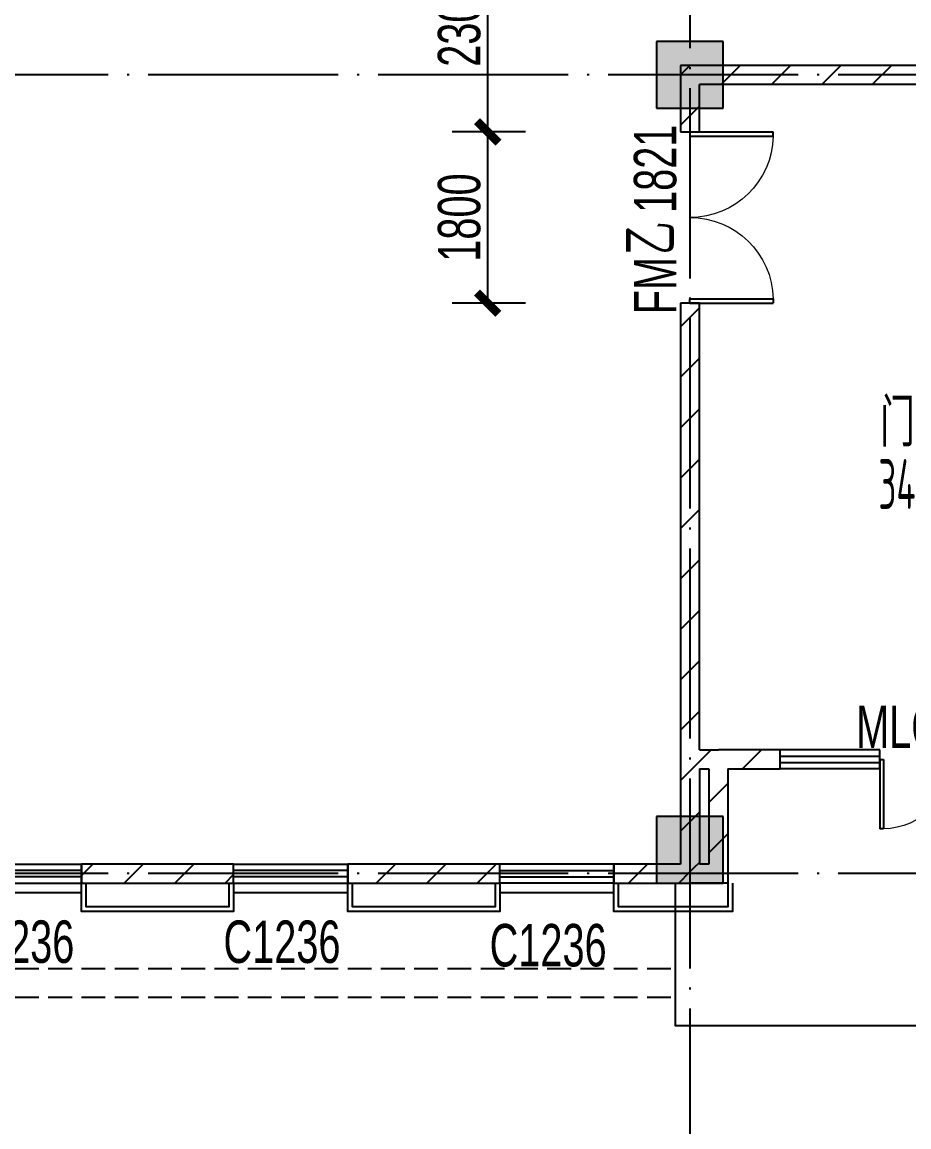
# Model space of a CAD drawing. Extents: x 1821501 to 1914341, y 446160 to 501460.
# Drawn here: x 1891615 to 1900945, y 462746 to 474366 of the extents above; entities that cross this region are included whole.
import ezdxf

# ---------------------------------------------------------------- set-up
doc = ezdxf.new("R2010")
doc.units = 0
doc.header["$LTSCALE"] = 1000
doc.linetypes.add('11#平面图$0$DASH', pattern=[0.35, 0.25, -0.1])
doc.linetypes.add('11#平面图$0$DOTE', pattern=[2.42, 2, -0.2, 0.02, -0.2])
doc.layers.get('0').update_dxf_attribs({"linetype": 'CONTINUOUS'})
doc.layers.get('Defpoints').update_dxf_attribs({"linetype": 'CONTINUOUS'})
for name, color, linetype in [('11#平面图$0$A-Anno-Dims', 3, 'CONTINUOUS'), ('11#平面图$0$A-Anno-Note', 241, 'CONTINUOUS'), ('11#平面图$0$A-Grid', 222, '11#平面图$0$DOTE'), ('11#平面图$0$A-Roof', 131, 'CONTINUOUS'), ('11#平面图$0$A-Wall-Patt', 13, 'CONTINUOUS'), ('11#平面图$0$PUB_HATCH', 8, 'CONTINUOUS'), ('11#平面图$0$S-Cols', 90, 'CONTINUOUS'), ('11#平面图$0$WALL', 2, 'CONTINUOUS'), ('11#平面图$0$WINDOW', 4, 'CONTINUOUS'), ('11#平面图$0$WINDOW_TEXT', 7, 'CONTINUOUS')]:
    doc.layers.add(name, color=color, linetype=linetype)
doc.layers.add('11#平面图$0$尺寸标注-柱', color=3, linetype='CONTINUOUS', lineweight=18)
doc.styles.add('11#平面图$0$_TCH_DIM_T3', font='JZFZ_ENA', dxfattribs={"width": 0.7, "bigfont": 'JZFZ_CNB'})
doc.styles.add('11#平面图$0$_TCH_WINDOW', font='JZFZ_ENA', dxfattribs={"width": 0.7, "height": 5, "bigfont": 'JZFZ_CNB'})
doc.styles.add('11#平面图$0$STANDARD', font='GBENOR', dxfattribs={"bigfont": 'GBCBIG'})
doc.dimstyles.new('11#平面图$0$_TCH_ARCH&&150', dxfattribs={"dimtxt": 446.25, "dimasz": 225, "dimexe": 375, "dimexo": 375, "dimgap": 75, "dimtad": 1, "dimdec": 0, "dimzin": 0, "dimdsep": 46, "dimtxsty": '11#平面图$0$_TCH_DIM_T3', "dimblk": '11#平面图$0$_ArchTick', "dimcen": 0.09, "dimclrt": 7, "dimazin": 2, "dimtfac": 1, "dimtdec": 0, "dimtix": 1, "dimtmove": 2, "dimatfit": 3, "dimtolj": 1, "dimtzin": 0, "dimarcsym": 0})
pattern_1 = [(45, (0, 269.27), (-265.16515, 265.16515), [])]

# ---------------------------------------------------------------- blocks, each defined once
blk = doc.blocks.new('11#平面图$0$$DorLib2D$00000002')
for p, q in [((-0.5, 0), (-0.5, 0.4875)), ((-0.475, 0.4875), (-0.5, 0.4875)), ((-0.475, 0), (-0.475, 0.4875)), ((0.475, 0), (0.475, 0.4875)), ((0.475, 0.4875), (0.5, 0.4875)), ((0.5, 0), (0.5, 0.4875)), ((-0.5, 0), (-0.475, 0)), ((0.5, 0), (0.475, 0))]:
    blk.add_line(p, q)
at = {"lineweight": 13}
for centre, start, end in [((-0.4875, 0), 0, 88.53072), ((0.4875, 0), 91.46928, 180)]:
    blk.add_arc(centre, 0.4875, start, end, dxfattribs=at)
blk = doc.blocks.new('11#平面图$0$$TCHSYS$WIN2D')
for p, q in [((-0.5, 0.5), (0.5, 0.5)), ((-0.5, 0.5), (-0.5, -0.5)), ((0.5, 0.5), (0.5, -0.5)), ((0.5, 0.1667), (-0.5, 0.1667)), ((0.5, -0.1667), (-0.5, -0.1667)), ((-0.5, -0.5), (0.5, -0.5))]:
    blk.add_line(p, q)
blk = doc.blocks.new('11#平面图$0$A$C7CF12DCB')
at = {"layer": '11#平面图$0$A-Wall-Patt'}
for points in [[(67650, 17250), (66950, 17250), (66950, 16550), (67650, 16550)], [(67650, 9100), (66950, 9100), (66950, 8400), (67650, 8400)]]:
    blk.add_hatch(color=256, dxfattribs=at).paths.add_polyline_path(points)
at = {"layer": '11#平面图$0$S-Cols'}
for p, q in [((67650, 17250), (66950, 17250)), ((66950, 17250), (66950, 16550)), ((67650, 16550), (67650, 17250)), ((66950, 16550), (67650, 16550)), ((67650, 9100), (66950, 9100)), ((66950, 9100), (66950, 8400)), ((67650, 8400), (67650, 9100)), ((66950, 8400), (67650, 8400))]:
    blk.add_line(p, q, dxfattribs=at)
blk = doc.blocks.new('11#平面图$0$_ArchTick')
at = {"color": 0, "linetype": 'ByBlock', "const_width": 0.4}
blk.add_lwpolyline([(-0.5, -0.5), (0.5, 0.5)], dxfattribs=at)
blk = doc.blocks.new('*D197')
at = {"layer": '11#平面图$0$A-Anno-Dims', "color": 0, "lineweight": -2, "transparency": 16777216}
for p, q in [((68531, 21525), (67757, 21525)), ((68132, 19725), (68132, 21525)), ((68531, 19725), (67757, 19725))]:
    blk.add_line(p, q, dxfattribs=at)
at = {"layer": 'Defpoints', "color": 0, "transparency": 16777216}
for p in [(68132, 21525), (68906, 21525), (68906, 19725)]:
    blk.add_point(p, dxfattribs=at)
at = {"layer": '11#平面图$0$A-Anno-Dims', "color": 0, "lineweight": -2, "transparency": 16777216, "xscale": 225, "yscale": 225, "zscale": 225}
for p, rotation in [((68132, 21525), 90), ((68132, 19725), 270)]:
    blk.add_blockref('11#平面图$0$_ArchTick', p, dxfattribs=dict(at, rotation=rotation))
at = {"layer": '11#平面图$0$A-Anno-Dims', "color": 7, "transparency": 16777216, "insert": (67834, 20625), "char_height": 446.2, "attachment_point": 5, "rotation": 90, "style": '11#平面图$0$_TCH_DIM_T3'}
blk.add_mtext('\\A1;1800', dxfattribs=at)
blk = doc.blocks.new('*D198')
at = {"layer": '11#平面图$0$A-Anno-Dims', "color": 0, "lineweight": -2, "transparency": 16777216}
for p, q in [((68531, 23825), (67757, 23825)), ((68132, 21525), (68132, 23825)), ((68531, 21525), (67757, 21525))]:
    blk.add_line(p, q, dxfattribs=at)
at = {"layer": 'Defpoints', "color": 0, "transparency": 16777216}
for p in [(68132, 23825), (68906, 23825), (68906, 21525)]:
    blk.add_point(p, dxfattribs=at)
at = {"layer": '11#平面图$0$A-Anno-Dims', "color": 0, "lineweight": -2, "transparency": 16777216, "xscale": 225, "yscale": 225, "zscale": 225}
for p, rotation in [((68132, 23825), 90), ((68132, 21525), 270)]:
    blk.add_blockref('11#平面图$0$_ArchTick', p, dxfattribs=dict(at, rotation=rotation))
at = {"layer": '11#平面图$0$A-Anno-Dims', "color": 7, "transparency": 16777216, "insert": (67834, 22675), "char_height": 446.2, "attachment_point": 5, "rotation": 90, "style": '11#平面图$0$_TCH_DIM_T3'}
blk.add_mtext('\\A1;2300', dxfattribs=at)
blk = doc.blocks.new('11#平面图$0$A$C39280DA7')
at = {"layer": '11#平面图$0$A-Anno-Note', "style": '11#平面图$0$STANDARD'}
blk.add_text('门过厅', height=506.4, dxfattribs=at).set_placement((65468, 28))
at = {"layer": '11#平面图$0$A-Anno-Note', "style": '11#平面图$0$STANDARD', "width": 0.6}
blk.add_text('34.88m', height=525, dxfattribs=at).set_placement((65450, -629))
blk = doc.blocks.new('11#平面图$0$A$C124F583F')
at = {"layer": '11#平面图$0$A-Anno-Dims'}
for p1, p2, picture, middle in [((68906.3, 21525), (68906.3, 23825), '*D198', (67833.9, 22675)), ((68906.3, 19725), (68906.3, 21525), '*D197', (67833.9, 20625))]:
    dim = blk.add_aligned_dim(p1=p1, p2=p2, distance=774.3, dimstyle='11#平面图$0$_TCH_ARCH&&150', dxfattribs=at)
    dim.commit()
    dim.dimension.update_dxf_attribs({"geometry": picture, "text_midpoint": middle})

msp = doc.modelspace()

# ---------------------------------------------------------------- hatches: boundary and pattern name
at = {"layer": '11#平面图$0$PUB_HATCH'}
h = msp.add_hatch(dxfattribs=at)
h.set_pattern_fill('普通砖', color=256, scale=150, style=0)
h.set_pattern_definition(pattern_1)
h.paths.add_polyline_path([(1903140.6, 473843.8), (1903040.6, 473910.5), (1898540.6, 473910.5), (1898740.6, 473710.5), (1903140.6, 473710.5)])
h = msp.add_hatch(dxfattribs=at)
h.set_pattern_fill('普通砖', color=256, scale=150, style=0)
h.set_pattern_definition(pattern_1)
h.paths.add_polyline_path([(1898540.6, 473910.5), (1898540.6, 473210.5), (1898740.6, 473210.5), (1898740.6, 473710.5)])
h = msp.add_hatch(dxfattribs=at)
h.set_pattern_fill('普通砖', color=256, scale=150, style=0)
h.set_pattern_definition(pattern_1)
h.paths.add_polyline_path([(1898740.6, 466710.5), (1898740.6, 471410.5), (1898540.6, 471410.5), (1898540.6, 466610.5), (1898674, 466610.5)])
h = msp.add_hatch(dxfattribs=at)
h.set_pattern_fill('普通砖', color=256, scale=150, style=0)
h.set_pattern_definition(pattern_1)
h.paths.add_polyline_path([(1898674, 466610.5), (1898740.6, 466510.5), (1898840.6, 466510.5), (1898940.6, 466577.2), (1898940.6, 466710.5), (1898740.6, 466710.5)])
h = msp.add_hatch(dxfattribs=at)
h.set_pattern_fill('普通砖', color=256, scale=150, style=0)
h.set_pattern_definition(pattern_1)
h.paths.add_polyline_path([(1899040.6, 466510.5), (1899590.6, 466510.5), (1899590.6, 466710.5), (1898940.6, 466710.5), (1898940.6, 466577.2)])
h = msp.add_hatch(dxfattribs=at)
h.set_pattern_fill('普通砖', color=256, scale=150, style=0)
h.set_pattern_definition(pattern_1)
h.paths.add_polyline_path([(1898674, 466610.5), (1898540.6, 466610.5), (1898540.6, 465510.5), (1898640.6, 465443.8), (1898740.6, 465510.5), (1898740.6, 466510.5)])
h = msp.add_hatch(dxfattribs=at)
h.set_pattern_fill('普通砖', color=256, scale=150, style=0)
h.set_pattern_definition(pattern_1)
h.paths.add_polyline_path([(1898940.6, 466577.2), (1898840.6, 466510.5), (1898840.6, 465510.5), (1899040.6, 465310.5), (1899040.6, 466510.5)])
h = msp.add_hatch(dxfattribs=at)
h.set_pattern_fill('普通砖', color=256, scale=150, style=0)
h.set_pattern_definition(pattern_1)
h.paths.add_polyline_path([(1893840.6, 465510.5), (1892240.6, 465510.5), (1892240.6, 465310.5), (1893840.6, 465310.5)])
h = msp.add_hatch(dxfattribs=at)
h.set_pattern_fill('普通砖', color=256, scale=150, style=0)
h.set_pattern_definition(pattern_1)
h.paths.add_polyline_path([(1896640.6, 465510.5), (1895040.6, 465510.5), (1895040.6, 465310.5), (1896640.6, 465310.5)])
h = msp.add_hatch(dxfattribs=at)
h.set_pattern_fill('普通砖', color=256, scale=150, style=0)
h.set_pattern_definition(pattern_1)
h.paths.add_polyline_path([(1898540.6, 465510.5), (1897840.6, 465510.5), (1897840.6, 465310.5), (1898640.6, 465310.5), (1898640.6, 465443.8)])
h = msp.add_hatch(dxfattribs=at)
h.set_pattern_fill('普通砖', color=256, scale=150, style=0)
h.set_pattern_definition(pattern_1)
h.paths.add_polyline_path([(1899040.6, 465310.5), (1898840.6, 465510.5), (1898740.6, 465510.5), (1898640.6, 465443.8), (1898640.6, 465310.5)])

# ---------------------------------------------------------------- linework, layer by layer
at = {"layer": '11#平面图$0$A-Grid'}
for p, q in [((1898640.6, 490610.5), (1898640.6, 450860.5)), ((1907040.6, 473810.5), (1831440.6, 473810.5)), ((1907040.6, 465410.5), (1831440.6, 465410.5))]:
    msp.add_line(p, q, dxfattribs=at)
at = {"layer": '11#平面图$0$A-Roof'}
for points in [[(1891040.6, 465310.5), (1891040.6, 465210.5), (1892240.6, 465210.5), (1892240.6, 465310.5)], [(1893840.6, 465210.5), (1893840.6, 465010.5), (1892240.6, 465010.5), (1892240.6, 465310.5)], [(1893790.6, 465310.5), (1893790.6, 465060.5), (1892290.6, 465060.5), (1892290.6, 465310.5)], [(1893840.6, 465310.5), (1893840.6, 465210.5), (1895040.6, 465210.5), (1895040.6, 465310.5)], [(1896640.6, 465210.5), (1896640.6, 465010.5), (1895040.6, 465010.5), (1895040.6, 465310.5)], [(1896590.6, 465310.5), (1896590.6, 465060.5), (1895090.6, 465060.5), (1895090.6, 465310.5)], [(1896640.6, 465310.5), (1896640.6, 465210.5), (1897840.6, 465210.5), (1897840.6, 465310.5)], [(1899090.6, 465310.5), (1899090.6, 465010.5), (1897840.6, 465010.5), (1897840.6, 465310.5)], [(1899040.6, 465310.5), (1899040.6, 465060.5), (1897890.6, 465060.5), (1897890.6, 465310.5)], [(1904340.6, 465310.5), (1904340.6, 463810.5), (1898490.6, 463810.5), (1898490.6, 465310.5)]]:
    msp.add_lwpolyline(points, dxfattribs=at)
at = {"layer": '11#平面图$0$A-Roof', "linetype": '11#平面图$0$DASH'}
for points in [[(1860040.6, 464410.5), (1898490.6, 464410.5)], [(1860040.6, 464110.5), (1898490.6, 464110.5)]]:
    msp.add_lwpolyline(points, dxfattribs=at)
at = {"layer": '11#平面图$0$WALL'}
for p, q in [((1903040.6, 473910.5), (1898540.6, 473910.5)), ((1898540.6, 473910.5), (1898540.6, 473210.5)), ((1903140.6, 473710.5), (1898740.6, 473710.5)), ((1898740.6, 473210.5), (1898740.6, 473710.5)), ((1898540.6, 473210.5), (1898740.6, 473210.5)), ((1898740.6, 471410.5), (1898540.6, 471410.5)), ((1898540.6, 471410.5), (1898540.6, 466610.5)), ((1898740.6, 466710.5), (1898740.6, 471410.5)), ((1898740.6, 466710.5), (1898940.6, 466710.5)), ((1899590.6, 466710.5), (1898940.6, 466710.5)), ((1899590.6, 466510.5), (1899590.6, 466710.5)), ((1898540.6, 466610.5), (1898540.6, 465510.5)), ((1898740.6, 466510.5), (1898740.6, 465510.5)), ((1898740.6, 466510.5), (1898840.6, 466510.5)), ((1898840.6, 466510.5), (1898840.6, 465510.5)), ((1899040.6, 466510.5), (1899590.6, 466510.5)), ((1899040.6, 466510.5), (1899040.6, 465310.5)), ((1893840.6, 465510.5), (1892240.6, 465510.5)), ((1892240.6, 465510.5), (1892240.6, 465310.5)), ((1893840.6, 465310.5), (1893840.6, 465510.5)), ((1896640.6, 465510.5), (1895040.6, 465510.5)), ((1895040.6, 465510.5), (1895040.6, 465310.5)), ((1896640.6, 465310.5), (1896640.6, 465510.5)), ((1898540.6, 465510.5), (1897840.6, 465510.5)), ((1897840.6, 465510.5), (1897840.6, 465310.5)), ((1898840.6, 465510.5), (1898740.6, 465510.5)), ((1892240.6, 465310.5), (1893840.6, 465310.5)), ((1895040.6, 465310.5), (1896640.6, 465310.5)), ((1897840.6, 465310.5), (1898640.6, 465310.5)), ((1899040.6, 465310.5), (1898640.6, 465310.5))]:
    msp.add_line(p, q, dxfattribs=at)

# ---------------------------------------------------------------- block references
at = {"layer": '11#平面图$0$A-Anno-Note'}
for name, p in [('11#平面图$0$A$C124F583F', (1828381.5, 451685.5)), ('11#平面图$0$A$C39280DA7', (1835174.5, 469873.8))]:
    msp.add_blockref(name, p, dxfattribs=at)
at = {"layer": '11#平面图$0$WINDOW', "xscale": -1800, "yscale": 1800, "zscale": -1800, "rotation": 270}
msp.add_blockref('11#平面图$0$$DorLib2D$00000002', (1898640.6, 472310.5), dxfattribs=at)
at = {"layer": '11#平面图$0$WINDOW'}
ref = msp.add_blockref('11#平面图$0$$DorLib2D$00000002', (1901390.6, 466610.5), dxfattribs=dict(at, xscale=1500, yscale=-1500, zscale=1500))
ref.add_attrib('A', 'MLC3633', (1900388.9, 466730.7), dxfattribs={"layer": '11#平面图$0$WINDOW_TEXT', "height": 446.25, "style": '11#平面图$0$_TCH_WINDOW', "width": 0.7})
at = {"layer": '11#平面图$0$WINDOW', "xscale": -1050, "yscale": -200, "zscale": -1050}
msp.add_blockref('11#平面图$0$$TCHSYS$WIN2D', (1900115.6, 466610.5), dxfattribs=at)
at = {"layer": '11#平面图$0$WINDOW'}
ref = msp.add_blockref('11#平面图$0$$TCHSYS$WIN2D', (1891640.6, 465410.5), dxfattribs=dict(at, xscale=-1200, yscale=200, zscale=-1200, rotation=180))
ref.add_attrib('A', 'C1236', (1890934.1, 464471.3), dxfattribs={"layer": '11#平面图$0$WINDOW_TEXT', "height": 446.25, "style": '11#平面图$0$_TCH_WINDOW', "width": 0.7})
ref = msp.add_blockref('11#平面图$0$$TCHSYS$WIN2D', (1894440.6, 465410.5), dxfattribs=dict(at, xscale=-1200, yscale=200, zscale=-1200, rotation=180))
ref.add_attrib('A', 'C1236', (1893734.1, 464470.4), dxfattribs={"layer": '11#平面图$0$WINDOW_TEXT', "height": 446.25, "style": '11#平面图$0$_TCH_WINDOW', "width": 0.7})
ref = msp.add_blockref('11#平面图$0$$TCHSYS$WIN2D', (1897240.6, 465410.5), dxfattribs=dict(at, xscale=1200, yscale=200, zscale=1200, rotation=180))
ref.add_attrib('A', 'C1236', (1896534.1, 464434.1), dxfattribs={"layer": '11#平面图$0$WINDOW_TEXT', "height": 446.25, "style": '11#平面图$0$_TCH_WINDOW', "width": 0.7})
at = {"layer": '11#平面图$0$尺寸标注-柱'}
msp.add_blockref('11#平面图$0$A$C7CF12DCB', (1831340.6, 456910.5), dxfattribs=at)

# ---------------------------------------------------------------- texts
at = {"layer": '11#平面图$0$WINDOW_TEXT', "style": '11#平面图$0$_TCH_WINDOW', "width": 0.7}
for s, height, p in [('1821', 446.25, (1898497.6, 472358.7)), ('乙', 525, (1898497.6, 471917.7)), ('FM', 446.25, (1898497.6, 471292.9))]:
    msp.add_text(s, height=height, rotation=90, dxfattribs=at).set_placement(p)

doc.saveas('drawing.dxf')
